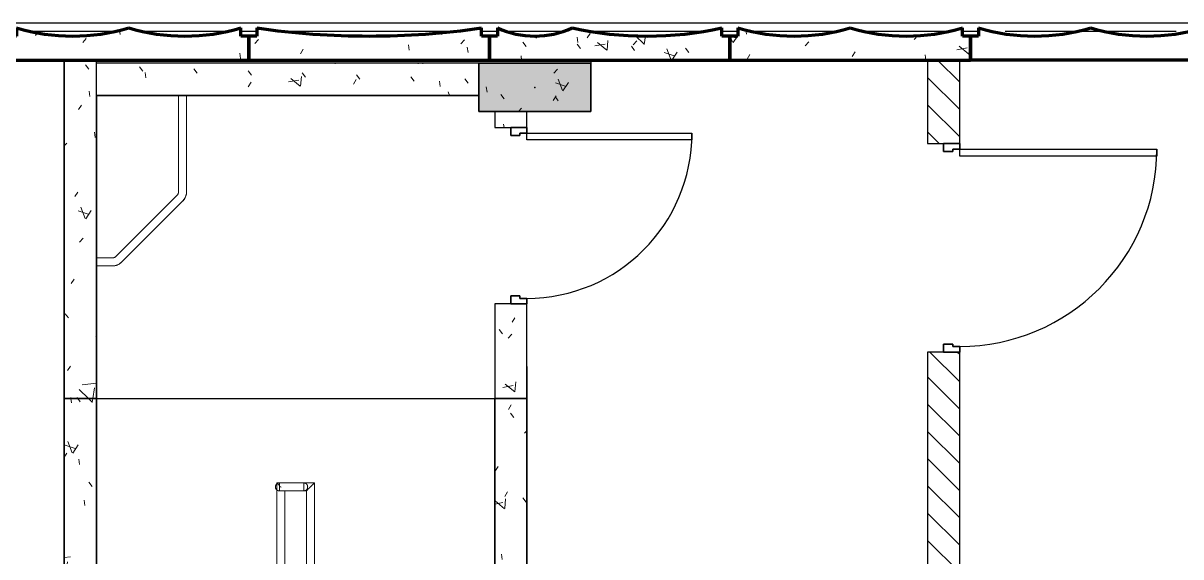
# Model space of a CAD drawing. Header units: millimetres. Extents: x -1379 to 1385823, y -4884429 to 548763.
# Drawn here: x 662836 to 670057, y -2312934 to -2309608 of the extents above; entities that cross this region are included whole.
import ezdxf

# ---------------------------------------------------------------- set-up
doc = ezdxf.new("R2010")
doc.units = ezdxf.units.MM
for name, color, linetype in [('000 - CONCRETE_COL_HATCH_', 7, 'Continuous'), ('000 - CONCRETE_PRECAST_CUT_COLOR_4', 7, 'Continuous'), ('000 - EXISTING_BUILDING_MAIN_COLOR_1', 7, 'Continuous'), ('000 - EXISTING_BUILDING_MAIN_COLOR_251', 7, 'Continuous'), ('000 - EXISTING_COLUMN_CUT_COLOR_5', 7, 'Continuous'), ('000 - EXISTING_PRECAST_MAIN_COLOR_1', 7, 'Continuous'), ('000 - EXISTING_PRECAST_MAIN_COLOR_251', 7, 'Continuous')]:
    doc.layers.add(name, color=color, linetype=linetype)
pattern_1 = [(50, (-215984, 2306427), (728.7365, -63.75582), [76.2, -838.2]), (355, (-215984, 2306427), (-140.97162, 764.2276), [60.96, -670.56]), (100.451, (-215923.26, 2306421.7), (587.77, 700.46675), [64.76, -712.36]), (46.184, (-215984, 2306630.2), (1084.31624, -168.17096), [114.3, -1257.3]), (96.636, (-215893.6, 2306616.2), (949.6099, 989.70985), [97.14, -1068.54]), (351.184, (-215984, 2306630.2), (949.62055, 989.70115), [91.44, -1005.84]), (21, (-215882.4, 2306579.4), (606.45787, -409.06057), [76.2, -838.2]), (326, (-215882.4, 2306579.4), (247.20834, 736.75292), [60.96, -670.56]), (71.451, (-215831.85, 2306545.3), (853.66825, 327.68547), [64.76, -712.36]), (37.5, (-215984, 2306427), (12.354693, 338.22012), [33.528, -628.904, 33.528, -647.192, -673.1]), (37.5, (-215984, 2306427), (12.354693, 338.22012), [-1343.152, 33.528, -639.572]), (7.5, (-215984, 2306427), (267.278874, 400.722127), [33.528, -354.584, 33.528, -613.664, -256.54]), (7.5, (-215984, 2306427), (267.278874, 400.722127), [-1035.304, 33.528, -223.012]), (327.5, (-216210.56, 2306427), (542.36333, -22.915345), [33.528, -220.472, 33.528, -1810.512]), (327.5, (-216210.56, 2306427), (542.36333, -22.915345), [-287.528, -758.952, 33.528, -1018.032]), (317.5, (-216312.16, 2306427), (592.51696, 101.70711), [33.528, -296.672, 33.528, -492.76, -746.76]), (317.5, (-216312.16, 2306427), (592.51696, 101.70711), [-856.488, 33.528, -713.232])]

# ---------------------------------------------------------------- blocks, each defined once
blk = doc.blocks.new('DPA_Rectangular - 300 x 700mm-V8-IV01 - EGRESS LEVEL PLAN')
at = {"layer": '000 - EXISTING_BUILDING_MAIN_COLOR_251', "lineweight": 9}
h = blk.add_hatch(dxfattribs=at)
h.set_pattern_fill('FP_16', style=0, pattern_type=2)
h.set_pattern_definition([(50, (-232279, 2316787), (728.7365, -63.75582), [76.2, -838.2]), (355, (-232279, 2316787), (-140.97162, 764.2276), [60.96, -670.56]), (100.451, (-232218.26, 2316781.7), (587.77, 700.46675), [64.76, -712.36]), (46.184, (-232279, 2316990.2), (1084.31624, -168.17096), [114.3, -1257.3]), (96.636, (-232188.6, 2316976.2), (949.6099, 989.70985), [97.14, -1068.54]), (351.184, (-232279, 2316990.2), (949.62055, 989.70115), [91.44, -1005.84]), (21, (-232177.4, 2316939.4), (606.45787, -409.06057), [76.2, -838.2]), (326, (-232177.4, 2316939.4), (247.20834, 736.75292), [60.96, -670.56]), (71.451, (-232126.85, 2316905.3), (853.66825, 327.68547), [64.76, -712.36]), (37.5, (-232279, 2316787), (12.354693, 338.22012), [33.528, -628.904, 33.528, -1320.292]), (37.5, (-232279, 2316787), (12.354693, 338.22012), [-695.96, -647.192, 33.528, -639.572]), (7.5, (-232279, 2316787), (267.278874, 400.722127), [33.528, -354.584, 33.528, -870.204]), (7.5, (-232279, 2316787), (267.278874, 400.722127), [-421.64, -613.664, 33.528, -223.012]), (327.5, (-232505.56, 2316787), (542.36333, -22.915345), [33.528, -220.472, 33.528, -1810.512]), (327.5, (-232505.56, 2316787), (542.36333, -22.915345), [-287.528, -758.952, 33.528, -1018.032]), (317.5, (-232607.16, 2316787), (592.51696, 101.70711), [33.528, -296.672, 33.528, -1239.52]), (317.5, (-232607.16, 2316787), (592.51696, 101.70711), [-363.728, -492.76, 33.528, -713.232])])
h.paths.add_polyline_path([(150, -350), (150, 350), (-150, 350), (-150, -350)])
at = {"layer": '000 - EXISTING_BUILDING_MAIN_COLOR_251', "color": 7}
for p, q in [((-150, 350), (150, 350)), ((-150, -350), (-150, 350)), ((150, 350), (150, -350)), ((150, -350), (-150, -350))]:
    blk.add_line(p, q, dxfattribs=at)
blk = doc.blocks.new('DPA_DR-SG-SW - D10_1300x2150 mm-5424466-IV01 - EGRESS LEVEL PLAN')
at = {"layer": '000 - EXISTING_BUILDING_MAIN_COLOR_251', "color": 7}
for p, q in [((-650, -6.35), (-600, -6.35)), ((-650, -106.35), (-650, -6.35)), ((-615, -63.35), (-615, -106.35)), ((-600, -63.35), (-615, -63.35)), ((-600, -6.35), (-600, -63.35)), ((600, -6.35), (650, -6.35)), ((600, -63.35), (600, -6.35)), ((615, -63.35), (600, -63.35)), ((615, -106.35), (615, -63.35)), ((650, -6.35), (650, -106.35)), ((-615, -106.35), (-650, -106.35)), ((572, -106.35), (615, -106.35)), ((572, -1336.35), (572, -106.35)), ((615, -106.35), (615, -1336.35)), ((650, -106.35), (615, -106.35)), ((615, -1336.35), (572, -1336.35))]:
    blk.add_line(p, q, dxfattribs=at)
at = {"layer": '000 - EXISTING_BUILDING_MAIN_COLOR_251', "color": 7, "lineweight": 35}
for p, q in [((-650, -6.35), (-650, -106.35)), ((-600, -6.35), (-650, -6.35)), ((-615, -106.35), (-615, -63.35)), ((-615, -63.35), (-600, -63.35)), ((-600, -63.35), (-600, -6.35)), ((600, -6.35), (600, -63.35)), ((650, -6.35), (600, -6.35)), ((600, -63.35), (615, -63.35)), ((615, -63.35), (615, -106.35)), ((650, -106.35), (650, -6.35)), ((-650, -106.35), (-615, -106.35)), ((615, -106.35), (650, -106.35))]:
    blk.add_line(p, q, dxfattribs=at)
at = {"layer": '000 - EXISTING_BUILDING_MAIN_COLOR_251', "color": 7}
blk.add_arc((615, -106.35), 1230, 180, 270, dxfattribs=at)
blk = doc.blocks.new('DPA_DR-SG-SW - D5_1100x2150 mm-5896195-IV01 - EGRESS LEVEL PLAN')
at = {"layer": '000 - EXISTING_BUILDING_MAIN_COLOR_251', "color": 7}
for p, q in [((-550, -6.35), (-500, -6.35)), ((-550, -106.35), (-550, -6.35)), ((-515, -63.35), (-515, -106.35)), ((-500, -63.35), (-515, -63.35)), ((-500, -6.35), (-500, -63.35)), ((500, -6.35), (550, -6.35)), ((500, -63.35), (500, -6.35)), ((515, -63.35), (500, -63.35)), ((515, -106.35), (515, -63.35)), ((550, -6.35), (550, -106.35)), ((-515, -106.35), (-550, -106.35)), ((472, -106.35), (515, -106.35)), ((472, -1136.35), (472, -106.35)), ((515, -106.35), (515, -1136.35)), ((550, -106.35), (515, -106.35)), ((515, -1136.35), (472, -1136.35))]:
    blk.add_line(p, q, dxfattribs=at)
at = {"layer": '000 - EXISTING_BUILDING_MAIN_COLOR_251', "color": 7, "lineweight": 35}
for p, q in [((-550, -6.35), (-550, -106.35)), ((-500, -6.35), (-550, -6.35)), ((-515, -106.35), (-515, -63.35)), ((-515, -63.35), (-500, -63.35)), ((-500, -63.35), (-500, -6.35)), ((500, -6.35), (500, -63.35)), ((550, -6.35), (500, -6.35)), ((500, -63.35), (515, -63.35)), ((515, -63.35), (515, -106.35)), ((550, -106.35), (550, -6.35)), ((-550, -106.35), (-515, -106.35)), ((515, -106.35), (550, -106.35))]:
    blk.add_line(p, q, dxfattribs=at)
at = {"layer": '000 - EXISTING_BUILDING_MAIN_COLOR_251', "color": 7}
blk.add_arc((515, -106.35), 1030, 180, 270, dxfattribs=at)
blk = doc.blocks.new('Railing - Railing-4931515-IV01 - EGRESS LEVEL PLAN')
at = {"layer": '000 - EXISTING_BUILDING_MAIN_COLOR_251', "color": 7, "lineweight": 9}
for p, q in [((295736.6, -2306957.7), (295736.6, -2307057.2)), ((295737.5, -2306957.7), (295785.8, -2306957.7)), ((295785.8, -2306957.7), (295737.5, -2306957.7)), ((295786.6, -2307057.2), (295786.6, -2306957.7)), ((296175.4, -2307460.5), (295796.9, -2307081.9)), ((295761.5, -2307117.3), (296140.1, -2307495.8)), ((296799.6, -2307470.7), (296200.2, -2307470.7)), ((296200.2, -2307520.7), (296799.6, -2307520.7)), ((296799.6, -2307519.9), (296799.6, -2307471.6)), ((296799.6, -2307471.6), (296799.6, -2307519.9))]:
    blk.add_line(p, q, dxfattribs=at)
at = {"layer": '000 - EXISTING_BUILDING_MAIN_COLOR_251', "color": 7, "lineweight": 9, "flags": 128}
for points in [[(295736.6, -2307057.2), (295736.7, -2307060.6), (295736.9, -2307064), (295737.2, -2307067.4), (295737.7, -2307070.7), (295738.3, -2307074.1), (295739.1, -2307077.4), (295739.9, -2307080.7), (295740.9, -2307083.9), (295742.1, -2307087.1), (295743.3, -2307090.3), (295744.7, -2307093.4), (295746.2, -2307096.4), (295747.9, -2307099.4), (295749.6, -2307102.3), (295751.5, -2307105.2), (295753.5, -2307108), (295755.5, -2307110.6), (295757.7, -2307113.2), (295760, -2307115.8), (295761.5, -2307117.3)], [(295796.9, -2307081.9), (295795.9, -2307080.9), (295795, -2307079.9), (295794.1, -2307078.8), (295793.3, -2307077.7), (295792.5, -2307076.5), (295791.7, -2307075.4), (295791, -2307074.1), (295790.4, -2307072.9), (295789.8, -2307071.6), (295789.2, -2307070.4), (295788.7, -2307069), (295788.3, -2307067.7), (295787.9, -2307066.4), (295787.5, -2307065), (295787.2, -2307063.6), (295787, -2307062.3), (295786.8, -2307060.9), (295786.7, -2307059.5), (295786.6, -2307058.1), (295786.6, -2307057.2)], [(296140.1, -2307495.8), (296142.5, -2307498.2), (296145.1, -2307500.4), (296147.7, -2307502.6), (296150.4, -2307504.6), (296153.2, -2307506.6), (296156.1, -2307508.4), (296159, -2307510.1), (296162, -2307511.7), (296165.1, -2307513.2), (296168.2, -2307514.5), (296171.4, -2307515.7), (296174.6, -2307516.8), (296177.9, -2307517.8), (296181.2, -2307518.6), (296184.5, -2307519.3), (296187.9, -2307519.8), (296191.2, -2307520.3), (296194.6, -2307520.5), (296198, -2307520.7), (296200.2, -2307520.7)], [(296200.2, -2307470.7), (296198.8, -2307470.7), (296197.4, -2307470.6), (296196, -2307470.5), (296194.6, -2307470.3), (296193.2, -2307470), (296191.8, -2307469.7), (296190.5, -2307469.4), (296189.2, -2307469), (296187.8, -2307468.5), (296186.5, -2307468), (296185.3, -2307467.4), (296184, -2307466.8), (296182.8, -2307466.1), (296181.6, -2307465.4), (296180.4, -2307464.6), (296179.3, -2307463.8), (296178.2, -2307462.9), (296177.1, -2307462), (296176.1, -2307461.1), (296175.4, -2307460.5)]]:
    blk.add_lwpolyline(points, dxfattribs=at)
blk = doc.blocks.new('Handrail Type - Handrail_Internal_-4931653-IV01 - EGRESS LEVEL PLAN')
at = {"layer": '000 - EXISTING_BUILDING_MAIN_COLOR_251', "color": 7, "lineweight": 9}
for p, q in [((295736.6, -2306957.7), (295736.6, -2307057.2)), ((295737.5, -2306957.7), (295785.8, -2306957.7)), ((295785.8, -2306957.7), (295737.5, -2306957.7)), ((295786.6, -2307057.2), (295786.6, -2306957.7)), ((296175.4, -2307460.5), (295796.9, -2307081.9)), ((295761.5, -2307117.3), (296140.1, -2307495.8)), ((296799.6, -2307470.7), (296200.2, -2307470.7)), ((296200.2, -2307520.7), (296799.6, -2307520.7)), ((296799.6, -2307519.9), (296799.6, -2307471.6)), ((296799.6, -2307471.6), (296799.6, -2307519.9))]:
    blk.add_line(p, q, dxfattribs=at)
at = {"layer": '000 - EXISTING_BUILDING_MAIN_COLOR_251', "color": 7, "lineweight": 9, "flags": 128}
for points in [[(295736.6, -2307057.2), (295736.7, -2307060.6), (295736.9, -2307064), (295737.2, -2307067.4), (295737.7, -2307070.7), (295738.3, -2307074.1), (295739.1, -2307077.4), (295739.9, -2307080.7), (295740.9, -2307083.9), (295742.1, -2307087.1), (295743.3, -2307090.3), (295744.7, -2307093.4), (295746.2, -2307096.4), (295747.9, -2307099.4), (295749.6, -2307102.3), (295751.5, -2307105.2), (295753.5, -2307108), (295755.5, -2307110.6), (295757.7, -2307113.2), (295760, -2307115.8), (295761.5, -2307117.3)], [(295796.9, -2307081.9), (295795.9, -2307080.9), (295795, -2307079.9), (295794.1, -2307078.8), (295793.3, -2307077.7), (295792.5, -2307076.5), (295791.7, -2307075.4), (295791, -2307074.1), (295790.4, -2307072.9), (295789.8, -2307071.6), (295789.2, -2307070.4), (295788.7, -2307069), (295788.3, -2307067.7), (295787.9, -2307066.4), (295787.5, -2307065), (295787.2, -2307063.6), (295787, -2307062.3), (295786.8, -2307060.9), (295786.7, -2307059.5), (295786.6, -2307058.1), (295786.6, -2307057.2)], [(296140.1, -2307495.8), (296142.5, -2307498.2), (296145.1, -2307500.4), (296147.7, -2307502.6), (296150.4, -2307504.6), (296153.2, -2307506.6), (296156.1, -2307508.4), (296159, -2307510.1), (296162, -2307511.7), (296165.1, -2307513.2), (296168.2, -2307514.5), (296171.4, -2307515.7), (296174.6, -2307516.8), (296177.9, -2307517.8), (296181.2, -2307518.6), (296184.5, -2307519.3), (296187.9, -2307519.8), (296191.2, -2307520.3), (296194.6, -2307520.5), (296198, -2307520.7), (296200.2, -2307520.7)], [(296200.2, -2307470.7), (296198.8, -2307470.7), (296197.4, -2307470.6), (296196, -2307470.5), (296194.6, -2307470.3), (296193.2, -2307470), (296191.8, -2307469.7), (296190.5, -2307469.4), (296189.2, -2307469), (296187.8, -2307468.5), (296186.5, -2307468), (296185.3, -2307467.4), (296184, -2307466.8), (296182.8, -2307466.1), (296181.6, -2307465.4), (296180.4, -2307464.6), (296179.3, -2307463.8), (296178.2, -2307462.9), (296177.1, -2307462), (296176.1, -2307461.1), (296175.4, -2307460.5)]]:
    blk.add_lwpolyline(points, dxfattribs=at)
blk = doc.blocks.new('Handrail Type - Handrail_Internal_-V15-IV01 - EGRESS LEVEL PLAN')
at = {"layer": '000 - EXISTING_BUILDING_MAIN_COLOR_251', "color": 7, "lineweight": 9}
for p, q in [((295786.6, -2306957.7), (295736.6, -2306957.7)), ((295736.6, -2306957.7), (295736.6, -2307057.2)), ((295786.6, -2306957.7), (295786.6, -2307057.2)), ((295796.9, -2307081.9), (296175.4, -2307460.5)), ((295761.5, -2307117.3), (296140.1, -2307495.8)), ((296200.2, -2307470.7), (296799.6, -2307470.7)), ((296200.2, -2307520.7), (296799.6, -2307520.7)), ((296799.6, -2307470.7), (296799.6, -2307520.7))]:
    blk.add_line(p, q, dxfattribs=at)
for centre, radius, start, end in [((295821.6, -2307057.2), 85, 180, 225), ((295821.6, -2307057.2), 35, 180, 225), ((296200.2, -2307435.7), 85, 225, 270), ((296200.2, -2307435.7), 35, 225, 270)]:
    blk.add_arc(centre, radius, start, end, dxfattribs=at)
blk = doc.blocks.new('DPA_Curved type B 1 - Curved Type B-V34-IV01 - EGRESS LEVEL PLAN')
at = {"layer": '000 - EXISTING_PRECAST_MAIN_COLOR_1', "lineweight": 9}
h = blk.add_hatch(dxfattribs=at)
h.set_pattern_fill('FP_24', style=0, pattern_type=2)
h.set_pattern_definition([(140, (-2314254, -232449), (63.75582, 728.7365), [76.2, -838.2]), (85, (-2314254, -232449), (-764.2276, -140.97162), [60.96, -670.56]), (190.451, (-2314248.7, -232388.26), (-700.46675, 587.77), [64.76, -712.36]), (136.184, (-2314457.2, -232449), (168.17096, 1084.31624), [114.3, -1257.3]), (186.636, (-2314443.2, -232358.6), (-989.70985, 949.6099), [97.14, -1068.54]), (81.184, (-2314457.2, -232449), (-989.70115, 949.62055), [91.44, -1005.84]), (111, (-2314406.4, -232347.4), (409.06057, 606.45787), [76.2, -838.2]), (56, (-2314406.4, -232347.4), (-736.75292, 247.20834), [60.96, -670.56]), (161.451, (-2314372.3, -232296.85), (-327.68547, 853.66825), [64.76, -712.36]), (127.5, (-2314254, -232449), (-338.22012, 12.354693), [33.528, -628.904, 33.528, -1320.292]), (127.5, (-2314254, -232449), (-338.22012, 12.354693), [-695.96, -647.192, 33.528, -639.572]), (97.5, (-2314254, -232449), (-400.722127, 267.278874), [33.528, -354.584, 33.528, -870.204]), (97.5, (-2314254, -232449), (-400.722127, 267.278874), [-421.64, -613.664, 33.528, -223.012]), (57.5, (-2314254, -232675.56), (22.915345, 542.36333), [33.528, -220.472, 33.528, -1810.512]), (57.5, (-2314254, -232675.56), (22.915345, 542.36333), [-287.528, -758.952, 33.528, -1018.032]), (47.5, (-2314254, -232777.16), (-101.70711, 592.51696), [33.528, -296.672, 33.528, -1239.52]), (47.5, (-2314254, -232777.16), (-101.70711, 592.51696), [-363.728, -492.76, 33.528, -713.232])])
h.paths.add_polyline_path([(750, 0), (750, 150), (700, 150), (700, 200), (584.8, 172.3), (468.1, 155.6), (349.2, 150), (231.9, 155.6), (114.9, 172.3), (0, 200), (-114.9, 172.3), (-231.9, 155.6), (-350, 150), (-468.1, 155.6), (-585.1, 172.3), (-700, 200), (-700, 150), (-750, 150), (-750, 0), (257.9, 0)])
at = {"layer": '000 - EXISTING_PRECAST_MAIN_COLOR_1', "color": 7, "lineweight": 70}
for p, q in [((-700, 150), (-750, 150)), ((-750, 150), (-750, 0)), ((-700, 200), (-700, 150)), ((700, 150), (700, 200)), ((750, 150), (700, 150)), ((750, 0), (750, 150)), ((-750, 0), (750, 0))]:
    blk.add_line(p, q, dxfattribs=at)
for centre in [(-350, 1400), (350, 1400)]:
    blk.add_arc(centre, 1250, 253.74023, 286.25977, dxfattribs=at)
blk = doc.blocks.new('DPA_Curved type A 1 - Curved Type A-V35-IV01 - EGRESS LEVEL PLAN')
at = {"layer": '000 - EXISTING_PRECAST_MAIN_COLOR_1', "lineweight": 9}
h = blk.add_hatch(dxfattribs=at)
h.set_pattern_fill('FP_25', style=0, pattern_type=2)
h.set_pattern_definition([(140, (-2315754, -232449), (63.75582, 728.7365), [76.2, -838.2]), (85, (-2315754, -232449), (-764.2276, -140.97162), [60.96, -670.56]), (190.451, (-2315748.7, -232388.26), (-700.46675, 587.77), [64.76, -712.36]), (136.184, (-2315957.2, -232449), (168.17096, 1084.31624), [114.3, -1257.3]), (186.636, (-2315943.2, -232358.6), (-989.70985, 949.6099), [97.14, -1068.54]), (81.184, (-2315957.2, -232449), (-989.70115, 949.62055), [91.44, -1005.84]), (111, (-2315906.4, -232347.4), (409.06057, 606.45787), [76.2, -838.2]), (56, (-2315906.4, -232347.4), (-736.75292, 247.20834), [60.96, -670.56]), (161.451, (-2315872.3, -232296.85), (-327.68547, 853.66825), [64.76, -712.36]), (127.5, (-2315754, -232449), (-338.22012, 12.354693), [33.528, -628.904, 33.528, -1320.292]), (127.5, (-2315754, -232449), (-338.22012, 12.354693), [-695.96, -647.192, 33.528, -639.572]), (97.5, (-2315754, -232449), (-400.722127, 267.278874), [33.528, -354.584, 33.528, -870.204]), (97.5, (-2315754, -232449), (-400.722127, 267.278874), [-421.64, -613.664, 33.528, -223.012]), (57.5, (-2315754, -232675.56), (22.915345, 542.36333), [33.528, -220.472, 33.528, -1810.512]), (57.5, (-2315754, -232675.56), (22.915345, 542.36333), [-287.528, -758.952, 33.528, -1018.032]), (47.5, (-2315754, -232777.16), (-101.70711, 592.51696), [33.528, -296.672, 33.528, -1239.52]), (47.5, (-2315754, -232777.16), (-101.70711, 592.51696), [-363.728, -492.76, 33.528, -713.232])])
h.paths.add_polyline_path([(750, 150), (700, 150), (700, 200), (466.4, 172.2), (227.3, 155.4), (0, 150), (-234, 155.6), (-467.9, 172.3), (-700, 200), (-700, 150), (-750, 150), (-750, 0), (750, 0), (750, 145.2)])
at = {"layer": '000 - EXISTING_PRECAST_MAIN_COLOR_1', "color": 7, "lineweight": 70}
for p, q in [((-700, 150), (-750, 150)), ((-750, 150), (-750, 0)), ((-700, 200), (-700, 150)), ((700, 150), (700, 200)), ((750, 150), (700, 150)), ((750, 0), (750, 150)), ((-750, 0), (750, 0))]:
    blk.add_line(p, q, dxfattribs=at)
blk.add_arc((0, 5078.8), 4928.8, 261.83504, 278.16496, dxfattribs=at)
blk = doc.blocks.new('DPA_Curved type C_Left 1 - Curved Type C_Left-V36-IV01 - EGRESS LEVEL PLAN')
at = {"layer": '000 - EXISTING_PRECAST_MAIN_COLOR_1', "lineweight": 9}
h = blk.add_hatch(dxfattribs=at)
h.set_pattern_fill('FP_26', style=0, pattern_type=2)
h.set_pattern_definition([(140, (-2317254, -232449), (63.75582, 728.7365), [76.2, -838.2]), (85, (-2317254, -232449), (-764.2276, -140.97162), [60.96, -670.56]), (190.451, (-2317248.7, -232388.26), (-700.46675, 587.77), [64.76, -712.36]), (136.184, (-2317457.2, -232449), (168.17096, 1084.31624), [114.3, -1257.3]), (186.636, (-2317443.2, -232358.6), (-989.70985, 949.6099), [97.14, -1068.54]), (81.184, (-2317457.2, -232449), (-989.70115, 949.62055), [91.44, -1005.84]), (111, (-2317406.4, -232347.4), (409.06057, 606.45787), [76.2, -838.2]), (56, (-2317406.4, -232347.4), (-736.75292, 247.20834), [60.96, -670.56]), (161.451, (-2317372.3, -232296.85), (-327.68547, 853.66825), [64.76, -712.36]), (127.5, (-2317254, -232449), (-338.22012, 12.354693), [33.528, -628.904, 33.528, -1320.292]), (127.5, (-2317254, -232449), (-338.22012, 12.354693), [-695.96, -647.192, 33.528, -639.572]), (97.5, (-2317254, -232449), (-400.722127, 267.278874), [33.528, -354.584, 33.528, -870.204]), (97.5, (-2317254, -232449), (-400.722127, 267.278874), [-421.64, -613.664, 33.528, -223.012]), (57.5, (-2317254, -232675.56), (22.915345, 542.36333), [33.528, -220.472, 33.528, -1810.512]), (57.5, (-2317254, -232675.56), (22.915345, 542.36333), [-287.528, -758.952, 33.528, -1018.032]), (47.5, (-2317254, -232777.16), (-101.70711, 592.51696), [33.528, -296.672, 33.528, -1239.52]), (47.5, (-2317254, -232777.16), (-101.70711, 592.51696), [-363.728, -492.76, 33.528, -713.232])])
h.paths.add_polyline_path([(750, 142.8), (750, 150), (700, 150), (700, 200), (545.8, 172.2), (390, 155.4), (233.3, 149.8), (76.7, 155.4), (-79.1, 172.2), (-233.3, 200), (-309.1, 172.2), (-387.3, 155.4), (-466.7, 149.8), (-547.1, 155.6), (-624.9, 172.3), (-700, 200), (-700, 150), (-750, 150), (-750, 0), (750, 0), (750, 140.3)])
at = {"layer": '000 - EXISTING_PRECAST_MAIN_COLOR_1', "color": 7, "lineweight": 70}
for p, q in [((-700, 150), (-750, 150)), ((-750, 150), (-750, 0)), ((-700, 200), (-700, 150)), ((700, 150), (700, 200)), ((750, 150), (700, 150)), ((750, 0), (750, 150)), ((-750, 0), (750, 0))]:
    blk.add_line(p, q, dxfattribs=at)
for centre, radius, start, end in [((-466.7, 717.5), 567.7, 245.72937, 294.27063), ((233.3, 2346.1), 2196.2, 257.73193, 282.26807)]:
    blk.add_arc(centre, radius, start, end, dxfattribs=at)
blk = doc.blocks.new('DPA_Curved type B 1 - Curved Type B-V37-IV01 - EGRESS LEVEL PLAN')
at = {"layer": '000 - EXISTING_PRECAST_MAIN_COLOR_1', "lineweight": 9}
h = blk.add_hatch(dxfattribs=at)
h.set_pattern_fill('FP_27', style=0, pattern_type=2)
h.set_pattern_definition([(140, (-2318754, -232449), (63.75582, 728.7365), [76.2, -838.2]), (85, (-2318754, -232449), (-764.2276, -140.97162), [60.96, -670.56]), (190.451, (-2318748.7, -232388.26), (-700.46675, 587.77), [64.76, -712.36]), (136.184, (-2318957.2, -232449), (168.17096, 1084.31624), [114.3, -1257.3]), (186.636, (-2318943.2, -232358.6), (-989.70985, 949.6099), [97.14, -1068.54]), (81.184, (-2318957.2, -232449), (-989.70115, 949.62055), [91.44, -1005.84]), (111, (-2318906.4, -232347.4), (409.06057, 606.45787), [76.2, -838.2]), (56, (-2318906.4, -232347.4), (-736.75292, 247.20834), [60.96, -670.56]), (161.451, (-2318872.3, -232296.85), (-327.68547, 853.66825), [64.76, -712.36]), (127.5, (-2318754, -232449), (-338.22012, 12.354693), [33.528, -628.904, 33.528, -1320.292]), (127.5, (-2318754, -232449), (-338.22012, 12.354693), [-695.96, -647.192, 33.528, -639.572]), (97.5, (-2318754, -232449), (-400.722127, 267.278874), [33.528, -354.584, 33.528, -870.204]), (97.5, (-2318754, -232449), (-400.722127, 267.278874), [-421.64, -613.664, 33.528, -223.012]), (57.5, (-2318754, -232675.56), (22.915345, 542.36333), [33.528, -220.472, 33.528, -1810.512]), (57.5, (-2318754, -232675.56), (22.915345, 542.36333), [-287.528, -758.952, 33.528, -1018.032]), (47.5, (-2318754, -232777.16), (-101.70711, 592.51696), [33.528, -296.672, 33.528, -1239.52]), (47.5, (-2318754, -232777.16), (-101.70711, 592.51696), [-363.728, -492.76, 33.528, -713.232])])
h.paths.add_polyline_path([(750, 0), (750, 150), (700, 150), (700, 200), (585.1, 172.3), (468.1, 155.6), (350, 150), (231.9, 155.6), (114.9, 172.3), (0, 200), (-114.9, 172.3), (-235.1, 155.4), (-350, 150), (-468.1, 155.6), (-585.1, 172.3), (-700, 200), (-700, 150), (-750, 150), (-750, 0), (683, 0)])
at = {"layer": '000 - EXISTING_PRECAST_MAIN_COLOR_1', "color": 7, "lineweight": 70}
for p, q in [((-700, 150), (-750, 150)), ((-750, 150), (-750, 0)), ((-700, 200), (-700, 150)), ((700, 150), (700, 200)), ((750, 150), (700, 150)), ((750, 0), (750, 150)), ((-750, 0), (750, 0))]:
    blk.add_line(p, q, dxfattribs=at)
for centre in [(-350, 1400), (350, 1400)]:
    blk.add_arc(centre, 1250, 253.74023, 286.25977, dxfattribs=at)
blk = doc.blocks.new('Railing - Railing-6005788-IV01 - EGRESS LEVEL PLAN')
at = {"layer": '000 - EXISTING_BUILDING_MAIN_COLOR_1', "color": 7, "lineweight": 9}
for p, q in [((290764.6, -2308082.7), (290889.6, -2308082.7)), ((290764.6, -2308200.2), (290764.6, -2308082.7)), ((290889.6, -2308082.7), (291869.6, -2308082.7)), ((291869.6, -2308082.7), (292709.6, -2308082.7)), ((292709.6, -2308082.7), (293409.6, -2308082.7)), ((293409.6, -2308082.7), (293549.6, -2308082.7)), ((293549.6, -2308082.7), (294342.8, -2308082.7)), ((294376.9, -2308082.7), (294384.6, -2308082.7)), ((294384.6, -2308082.7), (294384.6, -2308200.2)), ((290814.6, -2308132.7), (290889.6, -2308132.7)), ((290814.6, -2308200.2), (290814.6, -2308132.7)), ((290890.7, -2308132.7), (291869.6, -2308132.7)), ((291869.6, -2308132.7), (292709.6, -2308132.7)), ((292709.6, -2308132.7), (293409.6, -2308132.7)), ((293409.6, -2308132.7), (293549.6, -2308132.7)), ((293549.6, -2308132.7), (294334.6, -2308132.7)), ((294334.6, -2308132.7), (294334.6, -2308200.2))]:
    blk.add_line(p, q, dxfattribs=at)
blk = doc.blocks.new('Top Rail Type - Top Rail_Internal_-6005793-IV01 - EGRESS LEVEL PLAN')
at = {"layer": '000 - EXISTING_BUILDING_MAIN_COLOR_1', "color": 7, "lineweight": 9}
for p, q in [((290764.6, -2308082.7), (290764.6, -2308200.2)), ((290896.8, -2308082.7), (290764.6, -2308082.7)), ((291882.9, -2308082.7), (290896.8, -2308082.7)), ((292722.9, -2308082.7), (291882.9, -2308082.7)), ((293416.8, -2308082.7), (292722.9, -2308082.7)), ((293549.6, -2308082.7), (293416.8, -2308082.7)), ((294384.6, -2308082.7), (293549.6, -2308082.7)), ((294384.6, -2308200.2), (294384.6, -2308082.7)), ((290814.6, -2308200.2), (290814.6, -2308132.7)), ((290814.6, -2308132.7), (290896.8, -2308132.7)), ((290896.8, -2308132.7), (291882.9, -2308132.7)), ((291882.9, -2308132.7), (292722.9, -2308132.7)), ((292722.9, -2308132.7), (293416.8, -2308132.7)), ((293416.8, -2308132.7), (293549.6, -2308132.7)), ((293549.6, -2308132.7), (294334.6, -2308132.7)), ((294334.6, -2308132.7), (294334.6, -2308200.2)), ((290764.6, -2308200.2), (290764.6, -2308300.9)), ((290814.6, -2308300.9), (290814.6, -2308200.2)), ((294334.6, -2308200.2), (294334.6, -2308250.9)), ((294384.6, -2308250.9), (294384.6, -2308200.2)), ((290792, -2308300.9), (290787.3, -2308300.9)), ((294362, -2308250.9), (294357.3, -2308250.9))]:
    blk.add_line(p, q, dxfattribs=at)
for points, knots in [([(290813.8, -2308131.9), (290813.5, -2308131.6), (290812.8, -2308130.9), (290811.3, -2308129.4), (290809.8, -2308127.9), (290808.4, -2308126.5), (290806.9, -2308125.1), (290804.9, -2308123), (290802.6, -2308120.7), (290800.7, -2308118.8), (290799.2, -2308117.3), (290797.7, -2308115.8), (290796.1, -2308114.2), (290794.5, -2308112.6), (290792.9, -2308111), (290791.3, -2308109.4), (290789.6, -2308107.7), (290788, -2308106.1), (290786.4, -2308104.5), (290784.8, -2308102.8), (290783.2, -2308101.3), (290781.6, -2308099.7), (290780.1, -2308098.2), (290778.6, -2308096.7), (290777.1, -2308095.2), (290775.7, -2308093.8), (290774, -2308092.1), (290772.3, -2308090.4), (290770.8, -2308088.9), (290769.4, -2308087.5), (290767.9, -2308086), (290766.5, -2308084.6), (290765.8, -2308083.9), (290765.5, -2308083.6)], [0.0833333, 0.0833333, 0.0833333, 0.0833333, 0.125, 0.1666667, 0.2083333, 0.2291667, 0.25, 0.2916667, 0.3333333, 0.3541667, 0.375, 0.3958333, 0.4166667, 0.4375, 0.4583333, 0.4791667, 0.5, 0.5208333, 0.5416667, 0.5625, 0.5833333, 0.6041667, 0.625, 0.6458333, 0.6666667, 0.6875, 0.7083333, 0.75, 0.7708333, 0.7916667, 0.8333333, 0.875, 0.9166667, 0.9166667, 0.9166667, 0.9166667]), ([(290765.5, -2308083.6), (290765.8, -2308083.9), (290766.5, -2308084.6), (290767.9, -2308086), (290769.4, -2308087.5), (290770.8, -2308088.9), (290772.3, -2308090.4), (290774.4, -2308092.5), (290776.6, -2308094.7), (290778.6, -2308096.7), (290780.1, -2308098.2), (290781.6, -2308099.7), (290783.2, -2308101.3), (290784.8, -2308102.8), (290786.4, -2308104.5), (290788, -2308106.1), (290789.6, -2308107.7), (290791.3, -2308109.4), (290792.9, -2308111), (290794.5, -2308112.6), (290796.1, -2308114.2), (290797.7, -2308115.8), (290799.2, -2308117.3), (290800.7, -2308118.8), (290802.1, -2308120.2), (290803.5, -2308121.6), (290805.3, -2308123.4), (290806.9, -2308125.1), (290808.4, -2308126.5), (290809.8, -2308127.9), (290811.3, -2308129.4), (290812.8, -2308130.9), (290813.5, -2308131.6), (290813.8, -2308131.9)], [0.0833333, 0.0833333, 0.0833333, 0.0833333, 0.125, 0.1666667, 0.2083333, 0.2291667, 0.25, 0.2916667, 0.3333333, 0.3541667, 0.375, 0.3958333, 0.4166667, 0.4375, 0.4583333, 0.4791667, 0.5, 0.5208333, 0.5416667, 0.5625, 0.5833333, 0.6041667, 0.625, 0.6458333, 0.6666667, 0.6875, 0.7083333, 0.75, 0.7708333, 0.7916667, 0.8333333, 0.875, 0.9166667, 0.9166667, 0.9166667, 0.9166667]), ([(294367.8, -2308099.5), (294368.3, -2308099.1), (294369.3, -2308098.1), (294370.7, -2308096.7), (294372.1, -2308095.2), (294373.5, -2308093.8), (294375.3, -2308092.1), (294377, -2308090.4), (294378.4, -2308088.9), (294379.8, -2308087.5), (294381.3, -2308086), (294382.8, -2308084.6), (294383.5, -2308083.9), (294383.8, -2308083.6)], [0.6062252, 0.6062252, 0.6062252, 0.6062252, 0.625, 0.6458333, 0.6666667, 0.6875, 0.7083333, 0.75, 0.7708333, 0.7916667, 0.8333333, 0.875, 0.9166667, 0.9166667, 0.9166667, 0.9166667]), ([(294357.3, -2308110.1), (294357.5, -2308109.8), (294358.3, -2308109.1), (294359.6, -2308107.7), (294361, -2308106.4), (294361.7, -2308105.6), (294362, -2308105.4)], [0.4701827, 0.4701827, 0.4701827, 0.4701827, 0.47916667, 0.5, 0.52083333, 0.5298173, 0.5298173, 0.5298173, 0.5298173])]:
    blk.add_open_spline(points, degree=3, knots=knots, dxfattribs=at)
for points in [[(294383.8, -2308083.6), (294383.5, -2308083.9), (294382.8, -2308084.6), (294381.8, -2308085.5), (294381.3, -2308086.1)], [(290889.7, -2308105.7), (290889.6, -2308106.4), (290889.6, -2308107.7), (290889.6, -2308109.1), (290889.7, -2308109.7)], [(293409.7, -2308109.7), (293409.6, -2308109.1), (293409.6, -2308107.7), (293409.6, -2308106.4), (293409.7, -2308105.7)]]:
    blk.add_open_spline(points, degree=3, dxfattribs=at)
blk = doc.blocks.new('Top Rail Type - Half Circle_25mm-5997168-IV01 - EGRESS LEVEL PLAN')
at = {"layer": '000 - EXISTING_BUILDING_MAIN_COLOR_1', "color": 7, "lineweight": 9, "flags": 128}
for points in [[(0, 25), (1, 25), (2, 24.9), (3, 24.8), (4, 24.7), (5, 24.5), (5.9, 24.3), (6.9, 24), (7.9, 23.7), (8.8, 23.4), (9.7, 23), (10.6, 22.6), (11.5, 22.2), (12.4, 21.7), (13.3, 21.2), (14.1, 20.6), (14.9, 20.1), (15.7, 19.4), (16.5, 18.8), (17.2, 18.1), (17.9, 17.4), (18.6, 16.7), (19.3, 15.9), (19.9, 15.1), (20.5, 14.3), (21, 13.5), (21.6, 12.7), (22, 11.8), (22.5, 10.9), (22.9, 10), (23.3, 9.1), (23.6, 8.1), (24, 7.2), (24.2, 6.2), (24.4, 5.2), (24.6, 4.2), (24.8, 3.3), (24.9, 2.3), (25, 1.3), (25, 0.3)], [(25, -1), (24.9, -2), (24.8, -3), (24.7, -4), (24.5, -5), (24.3, -5.9), (24, -6.9), (23.7, -7.9), (23.4, -8.8), (23, -9.7), (22.6, -10.6), (22.2, -11.5), (21.7, -12.4), (21.2, -13.3), (20.6, -14.1), (20.1, -14.9), (19.4, -15.7), (18.8, -16.5), (18.1, -17.2), (17.4, -17.9), (16.7, -18.6), (15.9, -19.3), (15.1, -19.9), (14.3, -20.5), (13.5, -21), (12.7, -21.6), (11.8, -22), (10.9, -22.5), (10, -22.9), (9.1, -23.3), (8.1, -23.6), (7.2, -24), (6.2, -24.2), (5.2, -24.4), (4.2, -24.6), (3.3, -24.8), (2.3, -24.9), (1.3, -25), (0.3, -25), (0, -25)]]:
    blk.add_lwpolyline(points, dxfattribs=at)
blk = doc.blocks.new('Top Rail Type - Top Rail_Internal_-V56-IV01 - EGRESS LEVEL PLAN')
at = {"layer": '000 - EXISTING_BUILDING_MAIN_COLOR_1', "color": 7, "lineweight": 9}
for p, q in [((290764.6, -2308082.7), (290889.6, -2308082.7)), ((290764.6, -2308300.9), (290764.6, -2308082.7)), ((290889.6, -2308082.7), (293409.6, -2308082.7)), ((293409.6, -2308082.7), (294384.6, -2308082.7)), ((294384.6, -2308082.7), (294384.6, -2308250.9)), ((290814.6, -2308132.7), (290889.6, -2308132.7)), ((290814.6, -2308300.9), (290814.6, -2308132.7)), ((290889.6, -2308132.7), (293409.6, -2308132.7)), ((293409.6, -2308132.7), (294334.6, -2308132.7)), ((294334.6, -2308132.7), (294334.6, -2308250.9)), ((290764.6, -2308300.9), (290814.6, -2308300.9)), ((294384.6, -2308250.9), (294334.6, -2308250.9))]:
    blk.add_line(p, q, dxfattribs=at)
blk = doc.blocks.new('Railing - Railing-6006164-IV01 - EGRESS LEVEL PLAN')
at = {"layer": '000 - EXISTING_BUILDING_MAIN_COLOR_1', "color": 7, "lineweight": 9}
for p, q in [((294334.6, -2308200.2), (294334.6, -2308267.7)), ((294384.6, -2308200.2), (294384.6, -2308317.7)), ((291589.6, -2308267.7), (291526.5, -2308267.7)), ((292429.6, -2308267.7), (291589.6, -2308267.7)), ((293129.6, -2308267.7), (292429.6, -2308267.7)), ((293269.6, -2308267.7), (293129.6, -2308267.7)), ((294334.6, -2308267.7), (293269.6, -2308267.7)), ((291589.6, -2308317.7), (291539.9, -2308317.7)), ((292429.6, -2308317.7), (291589.6, -2308317.7)), ((293129.6, -2308317.7), (292429.6, -2308317.7)), ((293269.6, -2308317.7), (293129.6, -2308317.7)), ((294384.6, -2308317.7), (293269.6, -2308317.7))]:
    blk.add_line(p, q, dxfattribs=at)
blk = doc.blocks.new('Top Rail Type - Top Rail_Internal_-6006169-IV01 - EGRESS LEVEL PLAN')
at = {"layer": '000 - EXISTING_BUILDING_MAIN_COLOR_1', "color": 7, "lineweight": 9}
for p, q in [((294334.6, -2308099.6), (294334.6, -2308200.2)), ((294357.3, -2308099.6), (294362, -2308099.6)), ((294384.6, -2308200.2), (294384.6, -2308099.6)), ((294334.6, -2308200.2), (294334.6, -2308267.7)), ((294384.6, -2308317.7), (294384.6, -2308200.2)), ((293122.5, -2308267.7), (292602.5, -2308267.7)), ((292649.4, -2308295.4), (292649.4, -2308290.1)), ((293269.6, -2308267.7), (293122.5, -2308267.7)), ((294334.6, -2308267.7), (293269.6, -2308267.7)), ((292602.5, -2308317.7), (293122.5, -2308317.7)), ((293122.5, -2308317.7), (293269.6, -2308317.7)), ((293269.6, -2308317.7), (294384.6, -2308317.7))]:
    blk.add_line(p, q, dxfattribs=at)
blk.add_open_spline([(293129.6, -2308290.8), (293129.6, -2308291.4), (293129.6, -2308292.7), (293129.6, -2308294.1), (293129.6, -2308294.7)], degree=3, dxfattribs=at)
for points, knots in [([(294341.4, -2308274.6), (294341.2, -2308274.4), (294340.7, -2308273.8), (294339.4, -2308272.6), (294337.9, -2308271), (294336.5, -2308269.6), (294335.8, -2308268.9), (294335.5, -2308268.6)], [-0.240413, -0.240413, -0.240413, -0.240413, -0.2291667, -0.2083333, -0.1666667, -0.125, -0.0833333, -0.0833333, -0.0833333, -0.0833333]), ([(294335.5, -2308268.6), (294335.8, -2308268.9), (294336.5, -2308269.6), (294337.9, -2308271), (294339.4, -2308272.6), (294340.7, -2308273.8), (294341.2, -2308274.4), (294341.4, -2308274.6)], [-0.9166667, -0.9166667, -0.9166667, -0.9166667, -0.875, -0.8333333, -0.7916667, -0.7708333, -0.759587, -0.759587, -0.759587, -0.759587]), ([(294383.8, -2308316.9), (294383.5, -2308316.6), (294382.8, -2308315.9), (294381.3, -2308314.5), (294379.8, -2308312.9), (294378.4, -2308311.6), (294376.9, -2308310.1), (294375.3, -2308308.4), (294373.5, -2308306.6), (294372.1, -2308305.3), (294370.7, -2308303.8), (294369.2, -2308302.3), (294367.7, -2308300.8), (294366.1, -2308299.2), (294364.5, -2308297.6), (294362.9, -2308296), (294361.3, -2308294.4), (294359.6, -2308292.7), (294358, -2308291.1), (294356.4, -2308289.5), (294354.8, -2308287.9), (294353.2, -2308286.3), (294351.6, -2308284.7), (294350.1, -2308283.2), (294348.6, -2308281.7), (294347.1, -2308280.2), (294345.7, -2308278.9), (294344, -2308277.1), (294342.7, -2308275.8), (294342, -2308275.1)], [-0.9166667, -0.9166667, -0.9166667, -0.9166667, -0.875, -0.8333333, -0.7916667, -0.7708333, -0.75, -0.7083333, -0.6875, -0.6666667, -0.6458333, -0.625, -0.6041667, -0.5833333, -0.5625, -0.5416667, -0.5208333, -0.5, -0.4791667, -0.4583333, -0.4375, -0.4166667, -0.3958333, -0.375, -0.3541667, -0.3333333, -0.3125, -0.2916667, -0.25, -0.25, -0.25, -0.25]), ([(294342, -2308275.1), (294342.7, -2308275.8), (294344, -2308277.1), (294345.7, -2308278.9), (294347.1, -2308280.2), (294348.6, -2308281.7), (294350.1, -2308283.2), (294351.6, -2308284.7), (294353.2, -2308286.3), (294354.8, -2308287.9), (294356.4, -2308289.5), (294358, -2308291.1), (294359.6, -2308292.7), (294361.3, -2308294.4), (294362.9, -2308296), (294364.5, -2308297.6), (294366.1, -2308299.2), (294367.7, -2308300.8), (294369.2, -2308302.3), (294370.7, -2308303.8), (294372.1, -2308305.3), (294373.5, -2308306.6), (294375.3, -2308308.4), (294376.9, -2308310.1), (294378.4, -2308311.6), (294379.8, -2308312.9), (294381.3, -2308314.5), (294382.8, -2308315.9), (294383.5, -2308316.6), (294383.8, -2308316.9)], [-0.75, -0.75, -0.75, -0.75, -0.7083333, -0.6875, -0.6666667, -0.6458333, -0.625, -0.6041667, -0.5833333, -0.5625, -0.5416667, -0.5208333, -0.5, -0.4791667, -0.4583333, -0.4375, -0.4166667, -0.3958333, -0.375, -0.3541667, -0.3333333, -0.3125, -0.2916667, -0.25, -0.2291667, -0.2083333, -0.1666667, -0.125, -0.0833333, -0.0833333, -0.0833333, -0.0833333])]:
    blk.add_open_spline(points, degree=3, knots=knots, dxfattribs=at)
blk = doc.blocks.new('Top Rail Type - Half Circle_25mm-V57-IV01 - EGRESS LEVEL PLAN')
at = {"layer": '000 - EXISTING_BUILDING_MAIN_COLOR_1', "color": 7, "lineweight": 9, "flags": 128}
for points in [[(0, 25), (1, 25), (2, 24.9), (3, 24.8), (4, 24.7), (5, 24.5), (5.9, 24.3), (6.9, 24), (7.9, 23.7), (8.8, 23.4), (9.7, 23), (10.6, 22.6), (11.5, 22.2), (12.4, 21.7), (13.3, 21.2), (14.1, 20.6), (14.9, 20.1), (15.7, 19.4), (16.5, 18.8), (17.2, 18.1), (17.9, 17.4), (18.6, 16.7), (19.3, 15.9), (19.9, 15.1), (20.5, 14.3), (21, 13.5), (21.6, 12.7), (22, 11.8), (22.5, 10.9), (22.9, 10), (23.3, 9.1), (23.6, 8.1), (24, 7.2), (24.2, 6.2), (24.4, 5.2), (24.6, 4.2), (24.8, 3.3), (24.9, 2.3), (25, 1.3), (25, 0.3), (25, 0)], [(25, 0), (25, -1), (24.9, -2), (24.8, -3), (24.7, -4), (24.5, -5), (24.3, -5.9), (24, -6.9), (23.7, -7.9), (23.4, -8.8), (23, -9.7), (22.6, -10.6), (22.2, -11.5), (21.7, -12.4), (21.2, -13.3), (20.6, -14.1), (20.1, -14.9), (19.4, -15.7), (18.8, -16.5), (18.1, -17.2), (17.4, -17.9), (16.7, -18.6), (15.9, -19.3), (15.1, -19.9), (14.3, -20.5), (13.5, -21), (12.7, -21.6), (11.8, -22), (10.9, -22.5), (10, -22.9), (9.1, -23.3), (8.1, -23.6), (7.2, -24), (6.2, -24.2), (5.2, -24.4), (4.2, -24.6), (3.3, -24.8), (2.3, -24.9), (1.3, -25), (0.3, -25), (0, -25)]]:
    blk.add_lwpolyline(points, dxfattribs=at)
blk = doc.blocks.new('Top Rail Type - Top Rail_Internal_-V58-IV01 - EGRESS LEVEL PLAN')
at = {"layer": '000 - EXISTING_BUILDING_MAIN_COLOR_1', "color": 7, "lineweight": 9}
for p, q in [((294384.6, -2308099.6), (294334.6, -2308099.6)), ((294334.6, -2308099.6), (294334.6, -2308267.7)), ((294384.6, -2308099.6), (294384.6, -2308317.7)), ((293129.6, -2308267.7), (291526.5, -2308267.7)), ((294334.6, -2308267.7), (293129.6, -2308267.7)), ((293129.6, -2308317.7), (291539.9, -2308317.7)), ((294384.6, -2308317.7), (293129.6, -2308317.7))]:
    blk.add_line(p, q, dxfattribs=at)
blk = doc.blocks.new('*U2581')
at = {"layer": '000 - CONCRETE_COL_HATCH_'}
h = blk.add_hatch(dxfattribs=at)
h.set_pattern_fill('AR-CONC', scale=0.5)
h.set_pattern_definition([(50, (-3e-14, -2e-14), (3.5863, -0.31376), [0.375, -4.125]), (355, (-3e-14, -2e-14), (-0.693757, 3.76096), [0.3, -3.3]), (100.4514, (0.299, -0.026), (2.892544, 3.4472), [0.3187, -3.50571]), (46.1842, (-3e-14, 1), (5.336207, -0.827596), [0.5625, -6.1875]), (96.6356, (0.4447, 0.931), (4.67331, 4.87059), [0.47805, -5.25857]), (351.1842, (-3e-14, 1), (4.67331, 4.87059), [0.45, -4.95]), (21, (0.5, 0.75), (2.984535, -2.013094), [0.375, -4.125]), (326, (0.5, 0.75), (1.216577, 3.62575), [0.3, -3.3]), (71.4514, (0.7487, 0.5822), (4.201112, 1.612656), [0.3187, -3.50571]), (37.5, (-3e-14, -2e-14), (0.0607993, 1.6644693), [0, -3.26, 0, -3.35, 0, -3.3125]), (7.5, (-3e-14, -2e-14), (1.315348, 1.9720586), [0, -1.91, 0, -3.185, 0, -1.2625]), (327.5, (-1.115, -2e-14), (2.669112, -0.1127744), [0, -1.25, 0, -3.9, 0, -5.175]), (317.5, (-1.615, -2e-14), (2.915931, 0.500525), [0, -1.625, 0, -2.59, 0, -3.675])])
h.paths.add_polyline_path([(-150, -350), (150, -350), (150, 350), (-150, 350)])
at = {"color": 7}
blk.add_point((0, 0), dxfattribs=at)
at = {"layer": '000 - EXISTING_COLUMN_CUT_COLOR_5', "color": 7}
blk.add_lwpolyline([(-150, -350), (150, -350), (150, 350), (-150, 350)], close=True, dxfattribs=at)
blk = doc.blocks.new('A$Cc52987c4')
at = {"layer": '000 - EXISTING_BUILDING_MAIN_COLOR_251', "lineweight": 9}
h = blk.add_hatch(dxfattribs=at)
h.set_pattern_fill('FP_1', style=0, pattern_type=2)
h.set_pattern_definition(pattern_1)
h.paths.add_polyline_path([(8546.1, -7625), (14355, -7625), (14355, -7425), (7955, -7425), (7955, -7625), (8385, -7625)])
h = blk.add_hatch(dxfattribs=at)
h.set_pattern_fill('FP_1', style=0, pattern_type=2)
h.set_pattern_definition(pattern_1)
h.paths.add_polyline_path([(16245, -7625), (16465, -7625), (16465, -7425), (14355, -7425), (14355, -7625), (16145, -7625)])
h = blk.add_hatch(dxfattribs=at)
h.set_pattern_fill('FP_1', style=0, pattern_type=2)
h.set_pattern_definition(pattern_1)
h.paths.add_polyline_path([(16445, -10010), (16445, -7625), (16245, -7625), (16245, -10010)])
h = blk.add_hatch(dxfattribs=at)
h.set_pattern_fill('FP_1', style=0, pattern_type=2)
h.set_pattern_definition(pattern_1)
h.paths.add_polyline_path([(14355, -10310), (14355, -10110), (8155, -10110), (8155, -10310), (13786.9, -10310)])
h = blk.add_hatch(dxfattribs=at)
h.set_pattern_fill('FP_1', style=0, pattern_type=2)
h.set_pattern_definition(pattern_1)
h.paths.add_polyline_path([(16145, -10310), (16145, -10110), (16045, -10110), (16045, -10310)])
h.paths.add_polyline_path([(14945, -10310), (14945, -10110), (14355, -10110), (14355, -10310), (14555, -10310)])
h = blk.add_hatch(dxfattribs=at)
h.set_pattern_fill('FP_14', style=0, pattern_type=2)
h.set_pattern_definition([(45, (-215983.99, 2306427), (-84.852814, 84.852814), [])])
h.paths.add_polyline_path([(13015, -13010), (14645, -13010), (14645, -12810), (11655, -12810), (11655, -13010), (12113.7, -13010)])
h.paths.add_polyline_path([(15945, -13010), (16465, -13010), (16465, -12810), (15945, -12810), (15945, -12967)])
at = {"layer": '000 - EXISTING_BUILDING_MAIN_COLOR_1', "color": 7}
for p, q in [((16465, -7425), (7075, -7425)), ((14355, -7625), (14355, -7425)), ((16465, -7625), (16465, -7425)), ((8155, -7625), (16465, -7625)), ((16245, -7625), (16245, -10010)), ((16445, -10015), (16445, -7625)), ((14945, -10110), (8155, -10110)), ((8155, -10110), (14355, -10110)), ((14355, -10310), (14355, -10110)), ((14945, -10310), (14945, -10110)), ((16145, -10110), (16045, -10110)), ((16045, -10110), (16045, -10310)), ((16145, -10310), (16145, -10110)), ((11655, -10310), (14945, -10310)), ((16045, -10310), (16145, -10310)), ((14645, -12810), (11655, -12810)), ((14645, -13010), (14645, -12810)), ((16465, -12810), (15945, -12810)), ((15945, -12810), (15945, -13010)), ((16465, -13010), (16465, -12810)), ((13155, -13010), (14645, -13010)), ((15945, -13010), (16465, -13010))]:
    blk.add_line(p, q, dxfattribs=at)
at = {"layer": '000 - EXISTING_BUILDING_MAIN_COLOR_251', "color": 7}
for p, q in [((16695, -16395), (16695, -760)), ((16465, -7425), (16465, -6805)), ((16645, -7210), (16645, -7744)), ((10585, -7425), (16465, -7425)), ((14355, -7425), (14355, -10310)), ((16245, -7625), (12855, -7625)), ((16245, -10010), (16245, -7625)), ((16645, -7910), (16645, -8444)), ((16645, -8527), (16645, -8627)), ((16645, -8794.6), (16645, -9859.4)), ((16145, -10010), (16145, -10710)), ((16145, -10010), (16245, -10010)), ((16645, -10027), (16645, -10127)), ((14555, -10110), (14355, -10110)), ((14945, -10310), (14945, -10110)), ((16045, -10110), (16045, -10310)), ((16645, -10181.3), (16645, -10539.4)), ((14555, -10310), (11655, -10310)), ((16465, -10710), (16145, -10710)), ((16465, -12810), (16465, -10710)), ((16645, -10704.6), (16645, -11416.1)), ((16645, -11527), (16645, -11627)), ((16645, -11710), (16645, -12244)), ((16645, -12410), (16645, -12944)), ((14645, -13010), (14645, -12810)), ((15945, -12810), (15945, -13010)), ((16465, -15445), (16465, -13010)), ((16645, -13027), (16645, -13127)), ((16645, -13294.6), (16645, -14359.4))]:
    blk.add_line(p, q, dxfattribs=at)
at = {"layer": '000 - EXISTING_PRECAST_MAIN_COLOR_251', "color": 7, "lineweight": 70}
for p, q in [((16465, -14577), (16465, -13077)), ((16615, -13077), (16465, -13077)), ((16615, -13127), (16615, -13077)), ((16665, -13127), (16615, -13127))]:
    blk.add_line(p, q, dxfattribs=at)
for centre in [(17865, -13477), (17865, -14177)]:
    blk.add_arc(centre, 1250, 163.74023, 196.25977, dxfattribs=at)
at = {"layer": '000 - CONCRETE_PRECAST_CUT_COLOR_4', "color": 7}
blk.add_blockref('*U2581', (16295, -10360), dxfattribs=at)
at = {"layer": '000 - EXISTING_BUILDING_MAIN_COLOR_1', "color": 7, "lineweight": 9}
for name in ['Railing - Railing-6005788-IV01 - EGRESS LEVEL PLAN', 'Top Rail Type - Top Rail_Internal_-6005793-IV01 - EGRESS LEVEL PLAN', 'Top Rail Type - Top Rail_Internal_-V56-IV01 - EGRESS LEVEL PLAN', 'Top Rail Type - Top Rail_Internal_-V58-IV01 - EGRESS LEVEL PLAN', 'Top Rail Type - Top Rail_Internal_-6006169-IV01 - EGRESS LEVEL PLAN', 'Railing - Railing-6006164-IV01 - EGRESS LEVEL PLAN']:
    blk.add_blockref(name, (-280554.6, 2299332.7), dxfattribs=at)
for name, p, rotation in [('Top Rail Type - Half Circle_25mm-V57-IV01 - EGRESS LEVEL PLAN', (13805, -8766.9), 90), ('Top Rail Type - Half Circle_25mm-5997168-IV01 - EGRESS LEVEL PLAN', (13805, -8918.1), 270)]:
    blk.add_blockref(name, p, dxfattribs=dict(at, rotation=rotation))
at = {"layer": '000 - EXISTING_BUILDING_MAIN_COLOR_251', "color": 7}
for name, p in [('Railing - Railing-4931515-IV01 - EGRESS LEVEL PLAN', (-280554.6, 2299332.7)), ('DPA_Rectangular - 300 x 700mm-V8-IV01 - EGRESS LEVEL PLAN', (16295, -10360)), ('DPA_DR-SG-SW - D5_1100x2150 mm-5896195-IV01 - EGRESS LEVEL PLAN', (15495, -10203.6)), ('DPA_DR-SG-SW - D10_1300x2150 mm-5424466-IV01 - EGRESS LEVEL PLAN', (15295, -12903.6))]:
    blk.add_blockref(name, p, dxfattribs=at)
at = {"layer": '000 - EXISTING_BUILDING_MAIN_COLOR_251', "color": 7, "lineweight": 9}
for name in ['Handrail Type - Handrail_Internal_-4931653-IV01 - EGRESS LEVEL PLAN', 'Handrail Type - Handrail_Internal_-V15-IV01 - EGRESS LEVEL PLAN']:
    blk.add_blockref(name, (-280554.6, 2299332.7), dxfattribs=at)
at = {"layer": '000 - EXISTING_PRECAST_MAIN_COLOR_1', "color": 7, "rotation": 270}
for name, p in [('DPA_Curved type B 1 - Curved Type B-V34-IV01 - EGRESS LEVEL PLAN', (16465, -7827)), ('DPA_Curved type A 1 - Curved Type A-V35-IV01 - EGRESS LEVEL PLAN', (16465, -9327)), ('DPA_Curved type C_Left 1 - Curved Type C_Left-V36-IV01 - EGRESS LEVEL PLAN', (16465, -10827)), ('DPA_Curved type B 1 - Curved Type B-V37-IV01 - EGRESS LEVEL PLAN', (16465, -12327))]:
    blk.add_blockref(name, p, dxfattribs=at)

msp = doc.modelspace()

# ---------------------------------------------------------------- block references
at = {"color": 7, "rotation": 90}
msp.add_blockref('A$Cc52987c4', (655667.8, -2326303.5), dxfattribs=at)

doc.saveas('drawing.dxf')
